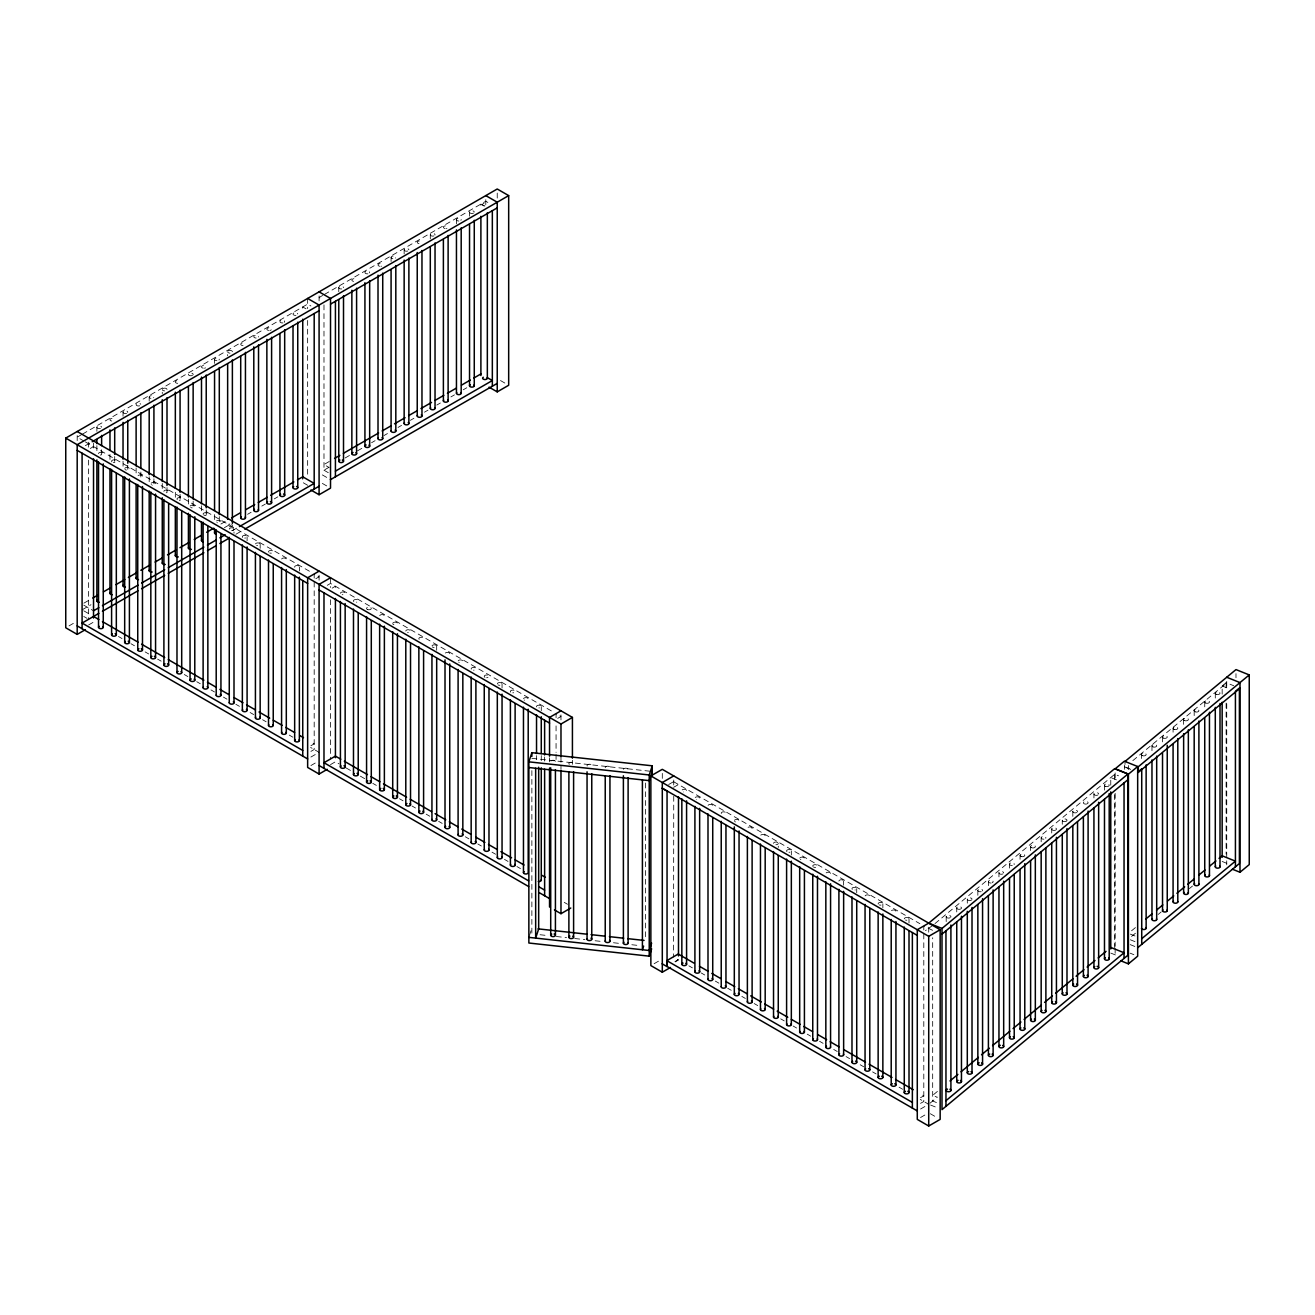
<?xml version="1.0" encoding="UTF-8"?>
<svg xmlns="http://www.w3.org/2000/svg" width="1315" height="1315" viewBox="0 0 1315 1315"><rect width="100%" height="100%" fill="white"/><g stroke="black" fill="none" stroke-linecap="round" stroke-linejoin="round"><path stroke-width="0.75" stroke-dasharray="5 3.75" d="M529.452 935.524L531.868 928.176M933.436 924.856L925.448 930.675M935.014 923.557L1114.709 774.272L1118.506 775.801M937.398 1091.434L932.68 1095.346L936.461 1096.874M930.034 1103.203L937.398 1097.088M1222.161 694.123L1222.161 685.953L1226.122 682.666L1233.717 685.723M1132.84 760.612L1226.731 682.912M1131.574 930.773L1136.259 926.894M1131.574 936.428L1136.259 932.565M1158.137 914.467L1161.26 911.87M1189.368 888.611L1192.491 886.031M82.089 434.328L77.191 437.172L83.733 440.936M82.516 434.098L307.644 304.11L310.915 306M322.635 295.464L319.085 297.502L322.356 299.393M324.411 294.445L485.794 201.261L489.065 203.151M85.36 445.654L93.529 440.936M90.258 448.481L93.529 446.607M83.881 603.158L90.998 599.048M220.887 524.06L226.229 520.97M329.276 461.483L323.983 464.54L328.882 467.367M82.089 609.848L90.998 604.719M224.438 527.66L229.78 524.586M247.582 514.313L251.132 512.258M261.817 506.094L265.367 504.039M274.276 498.895L277.827 496.84M323.983 304.883L323.983 470.195L329.276 467.137M345.138 457.982L350.431 454.924M357.483 450.848L362.776 447.807M371.586 442.711L375.104 440.673M383.931 435.594L387.448 433.555M398.034 427.441L401.552 425.403M410.362 420.323L413.896 418.285M424.482 412.17L428 410.149M436.81 405.053L440.344 403.015M450.913 396.916L454.448 394.878M463.258 389.782L466.792 387.744M232.328 530.668L237.67 527.578M69.021 625.891L73.919 623.063M235.878 534.268L241.22 531.194M88.631 624.954L93.529 622.11M315.814 578.715L319.085 576.825L314.186 573.981L314.186 578.074M327.254 585.307L330.525 583.433L552.103 711.349M332.153 588.15L335.424 586.26L335.424 590.336M310.915 745.736L314.186 743.846L310.619 741.791M310.915 751.391L314.186 749.501L314.186 580.112M310.915 757.046L319.085 752.328L310.619 747.446M310.915 765.544L317.441 761.763M330.525 764.607L335.424 761.763L338.991 763.818M557.708 718.368L560.979 716.478L556.064 713.651L556.064 717.727M668.678 784.513L673.74 781.587M673.576 787.34L678.491 784.513M654.13 963.698L659.045 960.87M674.973 961.577L678.244 959.687M675.22 961.906L678.491 960.032L675.22 958.142M920.549 1097.696L923.804 1095.806L920.27 1093.768M920.549 1103.351L923.804 1101.477L923.804 932.072M920.549 1109.022L928.719 1104.304L920.27 1099.439M920.549 1117.52L925.448 1114.676M531.868 758.328L650.53 771.28M540.021 934.735L548.191 935.623M556.344 936.51L566.551 937.628M574.704 938.516L584.912 939.633M595.103 940.751L603.273 941.639M613.464 942.74L621.633 943.644M631.841 944.745L639.994 945.633M1116.451 779.844L1110.764 777.56L1110.764 785.729M1110.764 953.079L1116.451 955.364M932.516 930.313L923.804 925.957L923.804 930.034M936.461 1102.545L932.68 1101.017L932.68 937.743M930.609 1105.06L936.313 1107.345M1222.161 685.953L1229.739 689.011M1124.489 766.793L1130.177 769.078M1130.703 769.374L1125.015 767.089L1125.015 761.434M1222.161 861.473L1227.848 863.758M1130.358 934.127L1136.045 936.411M1130.358 939.781L1136.045 942.066M1130.177 944.597L1135.864 946.882M1130.078 953.145L1133.875 954.674M484.15 205.978L480.896 204.088L480.896 208.181M500.505 380.545L505.404 383.388M306 308.828L302.746 306.954L302.746 311.03M323.983 470.195L328.882 473.022M322.356 474.912L330.525 479.63M322.356 483.41L327.254 486.238M307.644 485.284L302.746 482.457L302.746 476.803M85.36 441.889L310.225 571.696M673.576 781.685L919.859 923.672M83.733 605.13L93.529 610.785M83.733 610.785L90.258 614.565M83.733 616.456L87.004 618.346M118.449 636.493L121.999 638.548M130.908 643.693L134.459 645.747M145.143 651.911L148.694 653.966M157.586 659.094L161.153 661.149M184.281 674.513L187.848 676.568M196.74 681.696L200.291 683.751M210.975 689.915L214.526 691.969M223.435 697.114L226.985 699.169M235.878 704.298L239.445 706.352M250.113 712.516L253.68 714.571M262.573 719.716L266.14 721.771M289.267 735.118L292.834 737.173M346.108 767.927L351.434 771.017M360.343 776.146L365.669 779.236M372.786 783.346L376.353 785.4M399.481 798.747L403.048 800.802M411.94 805.947L415.507 808.002M426.175 814.166L429.742 816.221M438.635 821.349L442.185 823.404M465.329 836.767L468.88 838.822M477.772 843.951L481.339 846.005M492.007 852.169L495.574 854.224M504.467 859.369L508.034 861.424M516.927 866.552L520.477 868.607M688.846 965.818L692.38 967.856M701.207 972.952L704.741 974.99M715.344 981.105L718.878 983.16M727.705 988.255L731.239 990.294M741.841 996.408L745.375 998.447M754.202 1003.559L757.736 1005.597M780.716 1018.846L784.25 1020.9M793.077 1025.996L796.611 1028.034M807.213 1034.149L810.747 1036.187M819.574 1041.299L823.108 1043.337M833.71 1049.452L837.244 1051.49M846.071 1056.586L849.605 1058.624M860.207 1064.755L863.741 1066.794M872.585 1071.889L876.119 1073.928M899.082 1087.193L902.616 1089.231M564.25 902.369L567.505 904.26M930.346 1113.739L936.888 1117.52M1235.985 673.658L1235.985 677.751M1226.731 681.334L1226.731 689.487M1226.731 703.755L1226.731 858.761M1226.731 860.799L1226.731 864.875M1226.122 682.666L1226.122 690.835M1226.122 703.081L1226.122 854.109M1215.29 693.071L1215.29 699.186M1204.737 701.832L1204.737 707.963M1194.184 710.593L1194.184 716.724M1183.632 719.354L1183.632 725.486M1173.079 728.132L1173.079 732.208M1162.526 736.893L1162.526 743.024M1151.973 745.654L1151.973 751.786M1141.42 754.432L1141.42 758.508M1128.451 765.544L1128.451 769.62M1124.391 765.264L1124.391 769.341M1115.136 772.924L1115.136 781.077M1115.136 793.323L1115.136 946.274M1115.136 948.312L1115.136 956.465M1114.709 774.272L1114.709 780.403M1114.709 794.687L1114.709 947.753M1104.485 785.104L1104.485 791.236M1093.932 793.882L1093.932 797.958M1072.826 811.404L1072.826 817.536M1062.273 820.182L1062.273 824.258M1051.721 828.943L1051.721 833.02M1041.168 837.704L1041.168 841.797M1030.615 846.482L1030.615 850.558M1020.062 855.243L1020.062 859.32M1009.509 864.004L1009.509 868.097M998.956 872.782L998.956 876.858M988.403 881.543L988.403 885.62M977.85 890.304L977.85 896.436M967.298 899.066L967.298 903.158M956.745 907.843L956.745 911.92M946.192 916.604L946.192 922.736M928.719 927.207L928.719 932.877M909.01 918.873L909.01 922.966M882.858 903.783L882.858 907.86M856.723 888.677L856.723 892.77M843.638 881.132L843.638 885.225M791.334 850.936L791.334 855.029M773.532 843.392A2.367 1.364 0 0 1 775.899 842.027A2.367 1.364 0 0 1 778.266 843.392L778.266 847.468M673.74 780.009L673.74 786.123M673.74 796.315L673.576 957.189M662.3 773.401L662.3 779.516M645.418 783L645.418 938.532M572.42 760.251L572.42 764.327M560.979 714.9L560.979 720.554M560.979 757.292L560.979 769.538M556.064 725.896L556.064 752.427M556.064 754.465L556.064 762.618M549.538 757.769L549.538 761.862M544.624 756.98L544.624 761.073M541.27 706.566L541.27 710.659M541.27 755.599L541.27 761.714M536.536 755.599L536.536 759.676M531.868 770.606L531.868 933.847M502.051 683.915L502.051 688.008M497.234 193.075L497.234 199.19M485.794 199.683L485.794 205.798M469.537 212.109L469.537 216.202M456.453 219.654L456.453 223.747M436.679 646.175L436.679 650.268M430.301 234.76L430.301 238.837M404.149 249.85L404.149 253.943M391.081 257.411L391.081 261.488M338.777 287.607L338.777 291.683M330.525 577.762L330.525 587.509M330.525 599.755L330.525 759.281M319.085 295.924L319.085 301.595M319.085 575.23L319.085 580.901M307.644 298.456L307.644 308.647M307.644 320.449L307.644 477.592M299.376 566.913L299.376 570.989M260.156 544.262L260.156 548.355M247.088 536.717L247.088 540.794M229.27 529.172A2.367 1.364 0 0 1 231.637 527.808A2.367 1.364 0 0 1 234.004 529.172L234.004 533.249M232.377 351.762A2.367 1.364 0 0 0 230.01 350.398A2.367 1.364 0 0 0 227.643 351.762L227.643 355.855M219.293 516.598L219.293 524.767M214.559 359.324L214.559 363.4M214.559 514.56L214.559 520.691M206.225 509.858L206.225 515.973M201.491 505.765L201.491 511.897M193.141 501.064L193.141 507.196M188.423 499.01L188.423 505.141M180.073 494.309L180.073 500.44M175.339 492.27L175.339 498.401M167.005 487.553L167.005 493.684M167.005 389.519A2.367 1.364 0 0 0 164.638 388.139A2.367 1.364 0 0 0 162.271 389.519L162.271 393.596M162.271 483.476L162.271 489.607M153.921 478.775L153.921 486.945M149.187 397.064L149.187 401.141M149.187 476.72L149.187 482.852M140.853 472.019L140.853 478.15M136.119 467.926L136.119 474.057M127.769 465.263L127.769 469.356M123.035 412.154L123.035 416.247M123.035 461.187L123.035 467.318M114.701 456.469L114.701 462.601M109.967 454.431L109.967 460.562M101.617 449.73L101.617 455.861M96.883 427.26L96.883 431.336M96.883 445.637L96.883 451.768M93.529 442.974L93.529 451.144M88.631 442.185L88.631 447.856M88.631 460.102L88.631 619.283M77.191 435.577L77.191 441.248M623.425 769.291A2.367 1.364 0 0 1 626.482 768.256A2.367 1.364 0 0 1 627.88 770.146M605.229 767.664A2.367 1.364 0 0 1 607.399 766.201A2.367 1.364 0 0 1 609.946 767.467M587.18 766.037A2.367 1.364 0 0 1 589.235 764.229A2.367 1.364 0 0 1 591.734 765.84M569.28 764.377A2.367 1.364 0 0 1 571.072 762.24A2.367 1.364 0 0 1 573.373 764.196M550.936 761.023A2.367 1.364 0 0 1 554.618 760.58A2.367 1.364 0 0 1 554.404 762.749M682.156 789.953A2.367 1.364 0 0 1 685.214 789.411A2.367 1.364 0 0 1 686.43 791.104A2.367 1.364 0 0 1 683.586 791.959M734.395 820.396A2.367 1.364 0 0 1 738.11 819.656A2.367 1.364 0 0 1 737.863 821.924M735.496 821.924A2.367 1.364 0 0 1 734.625 821.431M721.31 813.541A2.367 1.364 0 0 1 722.79 811.914A2.367 1.364 0 0 1 725.749 812.621A2.367 1.364 0 0 1 724.779 814.38M708.078 805.388A2.367 1.364 0 0 1 712.023 804.78A2.367 1.364 0 0 1 710.971 807.065M695.224 797.515A2.367 1.364 0 0 1 698.281 796.956A2.367 1.364 0 0 1 699.498 798.665A2.367 1.364 0 0 1 696.671 799.52M778.266 843.392A2.367 1.364 0 0 1 775.899 844.756M760.777 835.157A2.367 1.364 0 0 1 764.87 835.157A2.367 1.364 0 0 1 762.815 837.211M748.071 827.332A2.367 1.364 0 0 1 751.933 827.776A2.367 1.364 0 0 1 749.747 829.666M799.767 858.136A2.367 1.364 0 0 1 803.481 857.413A2.367 1.364 0 0 1 803.235 859.665M800.868 859.665A2.367 1.364 0 0 1 800.375 859.451M786.929 851.627A2.367 1.364 0 0 1 788.162 849.654A2.367 1.364 0 0 1 791.301 850.706A2.367 1.364 0 0 1 788.967 852.301M826.149 872.897A2.367 1.364 0 0 1 830.242 872.897A2.367 1.364 0 0 1 828.203 874.952M865.139 895.877A2.367 1.364 0 0 1 868.87 895.153A2.367 1.364 0 0 1 868.607 897.422M812.834 866.388A2.367 1.364 0 0 1 815.333 864.678A2.367 1.364 0 0 1 817.273 866.618A2.367 1.364 0 0 1 813.443 866.996M852.301 889.367A2.367 1.364 0 0 1 853.353 887.444A2.367 1.364 0 0 1 856.575 888.217A2.367 1.364 0 0 1 854.964 890.008M891.521 910.654A2.367 1.364 0 0 1 895.449 910.506A2.367 1.364 0 0 1 894.184 912.643M904.276 918.873A2.367 1.364 0 0 1 907.054 917.541A2.367 1.364 0 0 1 908.879 919.349A2.367 1.364 0 0 1 905.46 920.056M878.206 904.128A2.367 1.364 0 0 1 880.508 902.419A2.367 1.364 0 0 1 882.792 904.128A2.367 1.364 0 0 1 879.324 904.967M838.904 881.132A2.367 1.364 0 0 1 841.074 879.768A2.367 1.364 0 0 1 843.605 880.902A2.367 1.364 0 0 1 841.879 882.447M1066.86 820.757A2.367 1.364 0 0 1 1062.964 821.267A2.367 1.364 0 0 1 1063.819 819.015A2.367 1.364 0 0 1 1066.991 820.412M1076.722 812.571A2.367 1.364 0 0 1 1072.974 811.996A2.367 1.364 0 0 1 1075.177 810.155A2.367 1.364 0 0 1 1077.412 811.98M1012.287 865.467A2.367 1.364 0 0 1 1009.509 864.119A2.367 1.364 0 0 1 1012.271 862.772A2.367 1.364 0 0 1 1014.095 864.58M1086.749 803.991A2.367 1.364 0 0 1 1083.379 802.758A2.367 1.364 0 0 1 1086.732 801.525A2.367 1.364 0 0 1 1087.275 803.794M1043.946 839.167A2.367 1.364 0 0 1 1041.168 837.836A2.367 1.364 0 0 1 1043.929 836.471A2.367 1.364 0 0 1 1045.754 838.28M1097.828 795.033A2.367 1.364 0 0 1 1094.146 794.572A2.367 1.364 0 0 1 1095.872 792.649A2.367 1.364 0 0 1 1098.65 794.112M971.604 899.97A2.367 1.364 0 0 1 967.725 899.97A2.367 1.364 0 0 1 969.04 897.866A2.367 1.364 0 0 1 972.015 899.296M981.22 891.652A2.367 1.364 0 0 1 977.883 890.666A2.367 1.364 0 0 1 980.415 889.055A2.367 1.364 0 0 1 982.436 890.88M960.114 909.191A2.367 1.364 0 0 1 956.728 907.958A2.367 1.364 0 0 1 960.098 906.709A2.367 1.364 0 0 1 960.624 908.994M1055.09 830.291A2.367 1.364 0 0 1 1051.721 829.058A2.367 1.364 0 0 1 1055.074 827.809A2.367 1.364 0 0 1 1055.6 830.094M1002.835 873.933A2.367 1.364 0 0 1 999.17 873.472A2.367 1.364 0 0 1 1000.896 871.549A2.367 1.364 0 0 1 1003.674 872.996M991.181 883.006A2.367 1.364 0 0 1 988.436 881.428A2.367 1.364 0 0 1 991.937 880.475A2.367 1.364 0 0 1 992.283 882.694M950.071 917.771A2.367 1.364 0 0 1 946.323 917.196A2.367 1.364 0 0 1 948.542 915.355A2.367 1.364 0 0 1 950.778 917.18M473.564 213.079A2.367 1.364 0 0 1 469.849 212.8A2.367 1.364 0 0 1 471.28 210.795A2.367 1.364 0 0 1 474.271 212.109M407.699 251.034A2.367 1.364 0 0 1 404.297 250.327A2.367 1.364 0 0 1 406.105 248.519A2.367 1.364 0 0 1 408.883 249.85M433.851 235.944A2.367 1.364 0 0 1 430.383 235.106A2.367 1.364 0 0 1 432.668 233.396A2.367 1.364 0 0 1 434.953 235.106M392.84 258.726A2.367 1.364 0 0 1 391.229 256.935A2.367 1.364 0 0 1 394.451 256.162A2.367 1.364 0 0 1 395.503 258.085M418.992 243.62A2.367 1.364 0 0 1 417.726 241.483A2.367 1.364 0 0 1 421.655 241.631M381.564 266.14A2.367 1.364 0 0 1 380.988 266.271M379.756 266.271A2.367 1.364 0 0 1 378.704 263.986A2.367 1.364 0 0 1 382.665 264.594M341.752 288.922A2.367 1.364 0 0 1 338.81 287.837A2.367 1.364 0 0 1 340.947 286.243A2.367 1.364 0 0 1 343.511 287.607M367.904 273.816A2.367 1.364 0 0 1 364.945 272.616A2.367 1.364 0 0 1 367.51 271.137A2.367 1.364 0 0 1 369.581 272.863M353.603 281.377A2.367 1.364 0 0 1 352.338 279.224A2.367 1.364 0 0 1 356.266 279.372M458.82 221.035A2.367 1.364 0 0 1 456.486 219.424A2.367 1.364 0 0 1 459.625 218.372A2.367 1.364 0 0 1 460.875 220.345M484.972 205.929A2.367 1.364 0 0 1 482.917 203.874A2.367 1.364 0 0 1 487.027 203.874M446.936 228.399A2.367 1.364 0 0 1 446.36 228.531M445.144 228.531A2.367 1.364 0 0 1 444.076 226.246A2.367 1.364 0 0 1 448.037 226.854M295.99 315.337A2.367 1.364 0 0 1 293.048 314.269A2.367 1.364 0 0 1 295.185 312.658A2.367 1.364 0 0 1 297.749 314.022M282.922 322.898A2.367 1.364 0 0 1 279.947 321.567A2.367 1.364 0 0 1 282.922 320.252A2.367 1.364 0 0 1 284.352 322.257M271.284 329.802A2.367 1.364 0 0 1 269.838 330.443M268.622 330.443A2.367 1.364 0 0 1 267.553 328.158A2.367 1.364 0 0 1 271.515 328.766M256.162 338.037A2.367 1.364 0 0 1 253.795 336.558A2.367 1.364 0 0 1 256.573 335.325A2.367 1.364 0 0 1 258.447 337.018M243.078 345.582A2.367 1.364 0 0 1 241.039 343.544A2.367 1.364 0 0 1 245.132 343.544M205.535 367.838A2.367 1.364 0 0 1 204.466 368.184M203.25 368.184A2.367 1.364 0 0 1 202.181 365.899A2.367 1.364 0 0 1 206.143 366.507M216.926 360.688A2.367 1.364 0 0 1 214.608 359.077A2.367 1.364 0 0 1 217.748 358.025A2.367 1.364 0 0 1 218.98 359.998M177.706 383.322A2.367 1.364 0 0 1 175.651 381.284A2.367 1.364 0 0 1 179.761 381.284M139.669 405.793A2.367 1.364 0 0 1 136.333 405.184A2.367 1.364 0 0 1 137.664 403.327A2.367 1.364 0 0 1 140.771 404.264M231.687 524.422A2.367 1.364 0 0 1 231.193 526.575A2.367 1.364 0 0 1 227.725 525.753A2.367 1.364 0 0 1 230.01 524.028M230.01 353.127A2.367 1.364 0 0 1 227.643 351.762M192.45 375.383A2.367 1.364 0 0 1 188.637 374.989A2.367 1.364 0 0 1 190.576 373.049A2.367 1.364 0 0 1 193.075 374.775M150.946 398.379A2.367 1.364 0 0 1 149.335 396.588A2.367 1.364 0 0 1 152.556 395.831A2.367 1.364 0 0 1 153.608 397.738M111.726 421.03A2.367 1.364 0 0 1 110.46 418.877A2.367 1.364 0 0 1 114.372 419.025M100.433 428.443A2.367 1.364 0 0 1 97.031 427.72A2.367 1.364 0 0 1 98.839 425.912A2.367 1.364 0 0 1 101.617 427.26M126.585 413.337A2.367 1.364 0 0 1 123.117 412.516A2.367 1.364 0 0 1 125.402 410.79A2.367 1.364 0 0 1 127.687 412.516M164.638 390.884A2.367 1.364 0 0 1 162.271 389.519M340.421 593.328A2.367 1.364 0 0 1 342.985 591.98A2.367 1.364 0 0 1 345.105 593.575A2.367 1.364 0 0 1 342.163 594.659M353.801 601.563A2.367 1.364 0 0 1 354.853 599.64A2.367 1.364 0 0 1 358.075 600.413A2.367 1.364 0 0 1 356.464 602.204M379.723 615.634A2.367 1.364 0 0 1 383.454 614.894A2.367 1.364 0 0 1 383.191 617.162M392.791 623.178A2.367 1.364 0 0 1 396.522 622.439A2.367 1.364 0 0 1 396.259 624.707M393.892 624.707A2.367 1.364 0 0 1 392.791 623.885M432.027 645.829A2.367 1.364 0 0 1 435.495 644.991A2.367 1.364 0 0 1 435.988 647.144A2.367 1.364 0 0 1 432.257 646.865M419.189 639.304A2.367 1.364 0 0 1 420.044 637.446A2.367 1.364 0 0 1 423.282 637.939A2.367 1.364 0 0 1 422.411 639.813M458.179 660.919A2.367 1.364 0 0 1 460.875 659.933A2.367 1.364 0 0 1 462.814 661.396A2.367 1.364 0 0 1 460.464 662.645M459.28 662.464A2.367 1.364 0 0 1 458.787 662.234M497.317 683.915A2.367 1.364 0 0 1 500.292 682.6A2.367 1.364 0 0 1 501.738 684.605A2.367 1.364 0 0 1 498.007 684.885M405.793 631.085A2.367 1.364 0 0 1 408.357 629.721A2.367 1.364 0 0 1 410.494 631.315A2.367 1.364 0 0 1 407.551 632.4M445.341 653.045A2.367 1.364 0 0 1 449.434 653.045A2.367 1.364 0 0 1 447.379 655.084M484.939 677.34A2.367 1.364 0 0 1 485.432 675.187A2.367 1.364 0 0 1 488.901 676.025A2.367 1.364 0 0 1 486.616 677.735M523.551 698.66A2.367 1.364 0 0 1 526.247 697.673A2.367 1.364 0 0 1 528.186 699.136A2.367 1.364 0 0 1 525.836 700.385M524.652 700.205A2.367 1.364 0 0 1 524.159 699.991M536.619 706.928A2.367 1.364 0 0 1 538.493 705.218A2.367 1.364 0 0 1 541.27 706.451A2.367 1.364 0 0 1 538.903 707.93M510.713 692.15A2.367 1.364 0 0 1 511.946 690.178A2.367 1.364 0 0 1 515.086 691.23A2.367 1.364 0 0 1 512.751 692.841M471.247 669.171A2.367 1.364 0 0 1 473.121 667.478A2.367 1.364 0 0 1 475.898 668.71A2.367 1.364 0 0 1 473.531 670.19M98.526 453.675A2.367 1.364 0 0 1 101.091 452.311A2.367 1.364 0 0 1 103.227 453.922A2.367 1.364 0 0 1 100.285 454.99M111.923 461.91A2.367 1.364 0 0 1 113.353 459.905A2.367 1.364 0 0 1 116.328 461.22A2.367 1.364 0 0 1 113.353 462.551M124.761 468.419A2.367 1.364 0 0 1 128.706 467.811A2.367 1.364 0 0 1 127.654 470.096M126.421 470.096A2.367 1.364 0 0 1 124.991 469.455M138.059 475.636A2.367 1.364 0 0 1 141.116 475.093A2.367 1.364 0 0 1 142.332 476.786A2.367 1.364 0 0 1 139.505 477.641M151.143 483.197A2.367 1.364 0 0 1 154.184 482.638A2.367 1.364 0 0 1 155.417 484.347A2.367 1.364 0 0 1 152.573 485.186M151.521 484.84A2.367 1.364 0 0 1 151.143 484.561M190.133 506.16A2.367 1.364 0 0 1 193.42 505.289A2.367 1.364 0 0 1 194.357 507.311A2.367 1.364 0 0 1 190.741 507.491M177.295 499.651A2.367 1.364 0 0 1 178.528 497.695A2.367 1.364 0 0 1 181.667 498.73A2.367 1.364 0 0 1 179.333 500.341M216.515 520.937A2.367 1.364 0 0 1 220.608 520.937A2.367 1.364 0 0 1 218.569 522.992M217.386 522.795A2.367 1.364 0 0 1 216.893 522.581M255.505 543.917A2.367 1.364 0 0 1 258.595 542.98A2.367 1.364 0 0 1 259.943 544.837A2.367 1.364 0 0 1 256.606 545.446M163.898 491.415A2.367 1.364 0 0 1 166.265 490.051A2.367 1.364 0 0 1 168.632 491.415A2.367 1.364 0 0 1 166.265 492.796M203.2 514.428A2.367 1.364 0 0 1 205.699 512.702A2.367 1.364 0 0 1 207.638 514.642A2.367 1.364 0 0 1 203.825 515.036M242.667 537.391A2.367 1.364 0 0 1 243.916 535.435A2.367 1.364 0 0 1 247.039 536.471A2.367 1.364 0 0 1 244.721 538.082M281.657 559.006A2.367 1.364 0 0 1 285.618 558.398A2.367 1.364 0 0 1 284.55 560.683M294.741 567.258A2.367 1.364 0 0 1 296.401 565.598A2.367 1.364 0 0 1 299.31 566.551A2.367 1.364 0 0 1 297.634 568.228M268.589 552.168A2.367 1.364 0 0 1 270.874 550.443A2.367 1.364 0 0 1 273.158 552.168A2.367 1.364 0 0 1 269.69 552.99M234.004 529.172A2.367 1.364 0 0 1 231.637 530.537M1195.204 711.826A2.367 1.364 0 0 0 1198.902 710.823A2.367 1.364 0 0 0 1195.549 709.475A2.367 1.364 0 0 0 1195.204 711.826M1216.309 694.304A2.367 1.364 0 0 0 1220.008 693.284A2.367 1.364 0 0 0 1216.654 691.937A2.367 1.364 0 0 0 1216.309 694.304M1184.651 720.604A2.367 1.364 0 0 0 1188.349 719.584A2.367 1.364 0 0 0 1184.996 718.237A2.367 1.364 0 0 0 1184.651 720.604M1205.756 703.065A2.367 1.364 0 0 0 1209.455 702.062A2.367 1.364 0 0 0 1206.102 700.714A2.367 1.364 0 0 0 1205.756 703.065M1174.098 729.365A2.367 1.364 0 0 0 1177.796 728.362A2.367 1.364 0 0 0 1174.427 727.014A2.367 1.364 0 0 0 1174.098 729.365M1142.439 755.665A2.367 1.364 0 0 0 1146.138 754.662A2.367 1.364 0 0 0 1142.768 753.314A2.367 1.364 0 0 0 1142.439 755.665M1163.545 738.126A2.367 1.364 0 0 0 1167.243 737.123A2.367 1.364 0 0 0 1163.874 735.775A2.367 1.364 0 0 0 1163.545 738.126M1152.992 746.904A2.367 1.364 0 0 0 1156.69 745.884A2.367 1.364 0 0 0 1153.321 744.537A2.367 1.364 0 0 0 1152.992 746.904M1031.618 847.715A2.367 1.364 0 0 0 1035.332 846.712A2.367 1.364 0 0 0 1031.963 845.348A2.367 1.364 0 0 0 1031.618 847.715M1021.065 856.476A2.367 1.364 0 0 0 1024.78 855.473A2.367 1.364 0 0 0 1021.41 854.125A2.367 1.364 0 0 0 1021.065 856.476M1105.504 786.354A2.367 1.364 0 0 0 1109.202 785.334A2.367 1.364 0 0 0 1105.833 783.987A2.367 1.364 0 0 0 1105.504 786.354M367.756 609.618A2.367 1.364 0 0 0 371.29 608.434A2.367 1.364 0 0 0 367.756 607.251A2.367 1.364 0 0 0 367.756 609.618"/><path stroke-width="1.5" d="M651.632 948.805L649.232 956.153L528.86 943.019L528.86 761.845L531.868 752.673L652.24 765.807L652.24 775.554M649.232 956.153L649.232 774.979L652.24 765.807M652.24 771.461L649.232 780.633L528.86 767.516M643.627 946.077L642.41 949.742L642.41 779.894M651.632 943.151L649.232 950.498L528.86 937.365M670.486 967.478L662.3 972.196L650.859 965.588L650.859 775.916L662.3 769.324L940.159 929.738L940.159 1119.394L928.719 1126.002L917.278 1119.394L917.278 929.738L928.719 923.13L1114.709 768.618L1128.007 773.943L1128.007 955.134L942 1109.63L942 928.456L1128.007 773.943M942 934.127L1128.007 779.614M950.005 1080.946L957.895 1074.404M961.035 1071.791L978.376 1057.391M981.532 1054.778L989.406 1048.219M992.562 1045.606L1009.887 1031.207M1013.043 1028.593L1020.933 1022.034M1024.073 1019.421L1041.414 1005.022M1044.57 1002.408L1052.444 995.866M1055.6 993.236L1072.941 978.837M1076.081 976.223L1083.971 969.681M1087.111 967.051L1095 960.509M1098.157 957.895L1106.03 951.353M945.962 1100.688L1124.046 952.75L1110.764 947.425M1125.015 761.434L1235.985 669.582L1249.25 674.924L1249.25 864.596L1239.996 872.256L1232.418 869.215M1128.418 963.862L1128.418 774.19L1137.672 766.53L1137.672 956.186L1128.418 963.862L1120.824 960.805M1239.996 688.255L1138.28 772.431L1138.28 766.777L1249.25 674.924M1137.754 772.135L1141.732 768.848L1141.732 944.367M1145.644 919.136L1151.891 913.974M1156.575 910.095L1162.822 904.917M1167.506 901.038L1173.753 895.877M1176.876 893.296L1184.684 886.82M1187.807 884.239L1194.053 879.077M1198.738 875.198L1204.984 870.02M1209.668 866.141L1215.915 860.98M1219.038 858.399L1222.161 855.802L1235.426 861.144L1141.732 938.696M1137.754 947.655L1239.404 863.528L1239.404 688.008L1235.426 691.296L1235.426 866.815M85.36 629.671L77.191 634.389L65.75 627.781L65.75 438.109L497.234 188.998L508.675 195.606L508.675 385.262L497.234 391.87L489.065 387.152M508.675 195.606L77.191 444.717L77.191 634.389M92.181 441.725L319.085 310.718M330.525 304.11L497.234 207.869M92.773 598.029L98.115 594.939M103.441 591.865L110.559 587.756M115.901 584.665L124.794 579.537M128.36 577.482L137.253 572.337M140.82 570.283L149.713 565.154M155.055 562.064L162.172 557.955M167.498 554.881L176.407 549.736M179.958 547.681L188.85 542.553M194.193 539.462L201.31 535.353M206.652 532.279L213.77 528.17M231.555 517.896L240.464 512.751M245.79 509.678L254.699 504.533M258.25 502.478L267.159 497.349M270.709 495.295L293.837 481.931M297.404 479.876L302.746 476.803L314.186 483.41L239.445 526.559M334.569 458.425L339.845 455.368M343.379 453.33L378.638 432.98M382.155 430.942L390.982 425.863M394.5 423.824L405.086 417.71M408.603 415.671L417.414 410.592M420.948 408.554L431.534 402.439M435.051 400.401L443.862 395.322M447.396 393.284L456.206 388.188M461.499 385.147L470.31 380.051M473.844 378.013L480.896 373.953M93.529 610.785L98.872 607.711M102.439 605.656L138.026 585.109M141.576 583.055L164.704 569.707M168.271 567.653L203.858 547.106M207.408 545.051L216.317 539.906M219.868 537.851L225.21 534.778M335.424 471.132L492.336 380.545L487.421 377.717M98.872 613.365L82.089 623.063L302.746 750.454M102.439 611.311L138.026 590.764M141.576 588.709L164.704 575.362M168.271 573.307L203.858 552.76M207.408 550.706L216.317 545.577M219.868 543.522L228.761 538.377M244.787 529.14L319.085 486.238M330.525 479.63L497.234 383.388M310.915 490.002L319.085 494.736L330.525 488.128L330.525 298.456L319.085 291.848M319.085 571.154L307.644 577.762L307.644 767.434L319.085 774.042L327.254 769.324M330.525 577.762L319.085 584.37L319.085 774.042M560.979 710.807L549.538 717.415L549.538 756.174M65.75 438.109L560.979 724.023L572.42 717.415L572.42 758.213M673.74 775.916L662.3 782.524L662.3 972.196M554.437 909.914L560.979 913.695L570.776 908.024M917.278 1110.912L666.804 966.295L666.804 960.64L678.244 954.033L694.139 963.205M650.859 775.916L928.719 936.329L940.159 929.738M528.86 761.845L649.232 774.979M537.983 928.85L586.95 934.192M591.027 934.636L605.311 936.198M609.387 936.642L623.672 938.203M627.748 938.647L644.071 940.422M928.719 923.13L942 928.456M1226.731 677.241L1239.996 682.6L1239.996 872.256M1138.28 766.777L1124.391 761.188L1115.136 768.848L1128.418 774.19M485.794 195.606L497.234 202.198L497.234 391.87M307.644 298.456L319.085 305.064L319.085 494.736M77.191 431.501L572.42 717.415M77.191 450.371L307.644 583.433M319.085 590.024L549.538 723.086M662.3 788.195L917.278 935.392M662.135 788.277L667.05 791.12L667.05 966.624L662.135 963.796M93.529 616.456L98.872 619.529M102.439 621.584L138.026 642.131M141.576 644.186L164.704 657.549M168.271 659.604L203.858 680.151M207.408 682.206L216.317 687.334M219.868 689.389L228.761 694.534M234.103 697.607L242.996 702.752M246.562 704.807L255.455 709.936M259.022 711.99L269.69 718.154M273.257 720.209L282.15 725.354M285.717 727.409L294.609 732.537M299.952 735.627L303.502 737.682M340.766 759.199L335.424 756.109L323.983 762.716L528.614 880.853M344.316 761.254L367.46 774.601M371.011 776.655L379.904 781.784M383.47 783.839L406.598 797.202M410.165 799.257L431.517 811.585M435.068 813.64L445.752 819.804M449.303 821.859L458.212 826.987M461.762 829.042L470.655 834.187M475.997 837.261L484.89 842.405M488.457 844.46L497.349 849.589M500.916 851.643L511.584 857.807M515.151 859.862L524.044 865.007M541.829 875.28L545.396 877.335M699.448 966.278L708.275 971.374M711.81 973.412L720.636 978.508M725.946 981.565L734.773 986.677M738.307 988.716L747.15 993.811M750.684 995.85L761.27 1001.964M764.804 1004.019L773.647 1009.115M777.181 1011.153L787.784 1017.268M791.318 1019.306L800.145 1024.418M803.679 1026.456L812.506 1031.552M817.815 1034.609L826.642 1039.705M830.176 1041.743L839.003 1046.855M844.312 1049.912L865.517 1062.158M869.051 1064.197L892.014 1077.445M895.548 1079.484L913.218 1089.691M539.298 887.017L544.624 890.107M666.804 960.64L912.363 1102.414M77.191 625.891L307.644 758.936M319.085 765.544L528.614 886.524M539.298 892.688L549.538 898.589M1222.161 702.276L1222.161 857.38M1220.008 703.509L1220.008 866.914M1215.29 707.355L1215.29 866.684M1209.455 712.27L1209.455 875.691M1204.737 718.171L1204.737 875.461M1198.902 721.031L1198.902 884.453M1194.184 726.932L1194.184 884.222M1188.349 729.809L1188.349 893.214M1183.632 733.655L1183.632 892.984M1177.796 738.57L1177.796 901.991M1173.079 744.471L1173.079 901.761M1167.243 745.293L1167.243 910.753M1162.526 753.232L1162.526 910.522M1156.69 756.109L1156.69 919.514M1151.973 759.955L1151.973 919.284M1146.138 764.87L1146.138 928.291M1124.046 782.902L1124.046 958.421M1110.764 791.86L1110.764 949.003M1109.202 793.504L1109.202 958.964M1104.485 799.405L1104.485 958.734M1098.65 802.282L1098.65 967.725M1093.932 808.183L1093.932 967.511M1088.097 811.043L1088.097 976.503M1083.379 816.944L1083.379 976.272M1077.544 821.859L1077.544 985.264M1072.826 825.705L1072.826 985.034M1066.991 828.582L1066.991 994.025M1062.273 834.483L1062.273 993.811M1056.438 837.343L1056.438 1002.803M1051.721 843.244L1051.721 1002.572M1045.885 848.159L1045.885 1011.564M1041.168 852.005L1041.168 1011.334M1035.332 854.882L1035.332 1020.325M1030.615 860.766L1030.615 1020.095M1024.78 863.643L1024.78 1029.103M1020.062 869.544L1020.062 1028.872M1014.227 874.442L1014.227 1037.864M1009.509 878.305L1009.509 1037.634M1003.674 881.182L1003.674 1046.625M998.956 887.066L998.956 1046.395M993.121 889.943L993.121 1055.403M988.403 895.844L988.403 1055.172M982.568 898.704L982.568 1064.164M977.85 904.605L977.85 1063.934M972.015 907.465L972.015 1072.925M967.298 911.328L967.298 1072.695M961.462 916.243L961.462 1081.703M956.745 922.144L956.745 1081.472M950.909 925.004L950.909 1090.464M945.962 930.839L945.962 1106.342M928.719 936.329L928.719 1126.002M912.363 932.565L912.363 1108.085M909.01 931.135L909.01 1092.502M904.276 927.059L904.276 1092.502M895.942 921.552L895.942 1084.957M891.208 919.497L891.208 1084.957M882.858 913.991L882.858 1077.412M878.141 911.952L878.141 1077.412M869.79 908.484L869.79 1069.868M865.056 904.408L865.056 1069.868M856.723 900.939L856.723 1062.306M851.989 896.863L851.989 1062.306M843.638 891.356L843.638 1054.761M838.904 889.302L838.904 1054.761M830.57 883.795L830.57 1047.217M825.836 881.757L825.836 1047.217M817.486 876.25L817.486 1039.672M812.752 874.212L812.752 1039.672M804.418 870.744L804.418 1032.111M799.684 866.667L799.684 1032.111M791.334 861.161L791.334 1024.566M786.6 859.106L786.6 1024.566M778.266 855.654L778.266 1017.021M773.532 851.561L773.532 1017.021M765.182 848.093L765.182 1009.476M760.465 844.016L760.465 1009.476M752.114 840.548L752.114 1001.915M747.38 836.471L747.38 1001.915M739.046 830.965L739.046 994.37M734.312 826.872L734.312 994.37M725.962 825.458L725.962 986.825M721.228 821.365L721.228 986.825M712.73 817.996L712.73 979.363M707.996 813.919L707.996 979.363M699.646 808.413L699.646 971.818M694.912 806.358L694.912 971.818M686.578 800.851L686.578 964.273M681.844 798.813L681.844 964.273M678.491 796.759L678.491 955.939M628.11 777.625L628.11 943.069M623.392 775.784L623.392 943.282M609.946 775.636L609.946 941.096M605.229 775.85L605.229 941.293M591.766 773.647L591.766 939.107M587.049 771.823L587.049 939.321M573.603 771.675L573.603 937.135M568.885 771.872L568.885 937.332M560.979 724.023L560.979 756.651M560.979 770.935L560.979 913.695M555.423 769.686L555.423 935.146M550.706 767.845L550.706 935.359M549.538 767.976L549.538 907.087M544.624 720.242L544.624 754.942M544.624 769.226L544.624 895.762M541.27 716.774L541.27 753.544M541.27 767.845L541.27 880.195M538.673 767.253L538.673 928.932L535.665 938.105L535.665 768.256M536.536 714.735L536.536 753.544M531.868 752.673L531.868 756.437M528.203 709.229L528.203 872.65A2.367 1.364 0 0 1 524.932 873.9A2.367 1.364 0 0 1 524.159 871.681M523.469 707.191L523.469 872.65M515.118 703.722L515.118 865.089M510.401 699.646L510.401 865.089M502.051 694.139L502.051 857.544M497.317 692.085L497.317 857.544M492.336 210.696L492.336 386.216M488.983 688.633L488.983 850M487.339 212.734L487.339 378.194M484.249 684.54L484.249 850M480.896 216.334L480.896 375.531M475.898 681.071L475.898 842.455M474.271 220.279L474.271 385.739M471.164 676.995L471.164 842.455M469.537 224.372L469.537 385.739M462.831 673.527L462.831 834.894M461.187 227.84L461.187 393.284M458.097 669.45L458.097 834.894M456.453 229.878L456.453 393.284M449.746 663.944L449.746 827.349M448.119 235.385L448.119 400.845M445.012 659.851L445.012 827.349M443.385 239.462L443.385 400.845M436.679 658.437L436.679 819.804M435.035 242.93L435.035 408.39M431.945 654.344L431.945 819.804M430.301 247.023L430.301 408.39M423.594 650.876L423.594 812.259M421.967 250.475L421.967 415.935M418.86 646.799L418.86 812.259M417.233 252.529L417.233 415.935M410.527 643.331L410.527 804.698M408.883 258.036L408.883 423.479M405.793 639.254L405.793 804.698M404.149 260.074L404.149 423.479M397.442 633.748L397.442 797.153M395.815 265.581L395.815 431.041M392.708 631.693L392.708 797.153M391.081 269.657L391.081 431.041M384.375 626.187L384.375 789.608M382.731 273.125L382.731 438.585M379.641 624.148L379.641 789.608M378.013 275.164L378.013 438.585M371.29 620.68L371.29 782.063M369.663 280.67L369.663 446.13M366.573 616.604L366.573 782.063M364.929 282.725L364.929 446.13M358.222 613.135L358.222 774.502M356.595 288.232L356.595 453.675M353.488 609.059L353.488 774.502M351.861 290.27L351.861 453.675M345.155 603.552L345.155 766.957M343.511 295.776L343.511 461.236M340.421 601.497L340.421 766.957M338.777 299.853L338.777 461.236M335.424 301.283L335.424 476.803M335.424 598.506L335.424 757.687M323.983 592.868L323.983 768.371M314.186 313.545L314.186 489.065M302.746 319.183L302.746 478.381M302.746 580.589L302.746 756.109M299.376 577.121L299.376 740.542M297.749 322.191L297.749 487.651M294.659 575.082L294.659 740.542M293.015 326.284L293.015 487.651M286.308 569.576L286.308 732.997M284.681 329.736L284.681 495.196M281.574 567.538L281.574 732.997M279.947 333.829L279.947 495.196M273.241 564.069L273.241 725.436M271.597 337.298L271.597 502.741M268.507 559.993L268.507 725.436M266.863 339.336L266.863 502.741M260.156 556.524L260.156 717.891M258.529 344.842L258.529 510.302M255.422 552.432L255.422 717.891M253.795 346.881L253.795 510.302M247.088 546.925L247.088 710.347M245.445 352.387L245.445 517.847M242.355 544.887L242.355 710.347M240.711 356.48L240.711 517.847M234.004 541.418L234.004 702.802M232.377 359.932L232.377 523.354M229.27 537.342L229.27 702.802M227.643 364.025L227.643 519.261M220.936 533.874L220.936 695.24M219.293 367.493L219.293 514.56M216.202 529.797L216.202 695.24M214.559 371.57L214.559 510.467M214.559 528.86L214.559 532.937M207.852 526.329L207.852 687.696M206.225 375.038L206.225 507.804M203.118 522.236L203.118 687.696M201.491 377.076L201.491 503.727M201.491 522.104L201.491 540.498M194.784 516.729L194.784 680.151M193.141 382.583L193.141 499.01M190.05 514.691L190.05 680.151M188.423 386.676L188.423 496.971M188.423 513.31L188.423 548.043M181.7 511.223L181.7 672.606M180.073 390.128L180.073 492.27M176.983 507.146L176.983 672.606M175.339 392.182L175.339 488.177M175.339 506.571L175.339 555.587M168.632 503.678L168.632 665.045M167.005 397.689L167.005 485.514M163.898 499.601L163.898 665.045M162.271 399.727L162.271 481.438M162.271 497.777L162.271 563.132M155.565 494.095L155.565 657.5M153.921 405.234L153.921 476.72M150.831 492.04L150.831 657.5M149.187 409.31L149.187 474.682M149.187 491.021L149.187 570.694M142.48 486.534L142.48 649.955M140.853 412.779L140.853 467.926M137.746 484.495L137.746 649.955M136.119 416.871L136.119 465.888M136.119 484.282L136.119 578.238M129.412 478.989L129.412 642.41M127.769 420.323L127.769 463.225M124.678 476.951L124.678 642.41M123.035 422.378L123.035 459.149M123.035 477.526L123.035 585.783M116.328 473.482L116.328 634.849M114.701 427.885L114.701 454.431M111.594 469.406L111.594 634.849M109.967 429.923L109.967 450.355M109.967 468.732L109.967 593.328M103.26 463.899L103.26 627.304M101.617 435.429L101.617 445.637M98.526 461.844L98.526 627.304M96.883 439.506L96.883 443.599M96.883 459.938L96.883 600.889M93.529 458.853L93.529 618.034M82.089 453.198L82.089 628.718M627.978 942.723A2.367 1.364 0 0 1 625.315 944.515A2.367 1.364 0 0 1 623.951 942.28M609.535 940.422A2.367 1.364 0 0 1 607.76 942.559A2.367 1.364 0 0 1 605.442 940.603M590.961 938.17A2.367 1.364 0 0 1 590.188 940.504A2.367 1.364 0 0 1 587.082 938.959M572.781 936.198A2.367 1.364 0 0 1 572.896 938.203A2.367 1.364 0 0 1 569.411 938.105A2.367 1.364 0 0 1 569.905 936.099M554.092 934.012A2.367 1.364 0 0 1 554.996 936.05A2.367 1.364 0 0 1 551.38 936.198A2.367 1.364 0 0 1 551.741 934.127M685.871 963.303A2.367 1.364 0 0 1 685.723 965.325A2.367 1.364 0 0 1 682.271 965.062A2.367 1.364 0 0 1 683.027 963.09M738.34 993.4A2.367 1.364 0 0 1 738.34 995.34A2.367 1.364 0 0 1 735.003 995.34A2.367 1.364 0 0 1 735.003 993.4M725.272 985.856A2.367 1.364 0 0 1 724.203 988.14A2.367 1.364 0 0 1 721.31 986.464M712.023 978.409A2.367 1.364 0 0 1 710.971 980.694A2.367 1.364 0 0 1 708.078 979.018M698.955 970.848A2.367 1.364 0 0 1 699.087 972.706A2.367 1.364 0 0 1 695.931 972.936A2.367 1.364 0 0 1 695.224 971.144M777.954 1016.331A2.367 1.364 0 0 1 775.899 1018.385A2.367 1.364 0 0 1 773.845 1016.331M764.492 1008.506A2.367 1.364 0 0 1 764.64 1010.347A2.367 1.364 0 0 1 761.467 1010.594A2.367 1.364 0 0 1 760.777 1008.786M751.424 1000.962A2.367 1.364 0 0 1 751.555 1002.803A2.367 1.364 0 0 1 748.383 1003.033A2.367 1.364 0 0 1 747.693 1001.241M804.09 1031.437A2.367 1.364 0 0 1 802.051 1033.475A2.367 1.364 0 0 1 799.997 1031.437M791.022 1023.892A2.367 1.364 0 0 1 788.967 1025.93A2.367 1.364 0 0 1 786.929 1023.892M830.488 1046.855A2.367 1.364 0 0 1 827.579 1048.532A2.367 1.364 0 0 1 826.527 1046.247M868.607 1068.684A2.367 1.364 0 0 1 869.363 1070.64A2.367 1.364 0 0 1 865.911 1070.903A2.367 1.364 0 0 1 865.747 1068.898M817.174 1038.982A2.367 1.364 0 0 1 816.484 1040.79A2.367 1.364 0 0 1 813.311 1040.543A2.367 1.364 0 0 1 813.443 1038.702M855.539 1061.123A2.367 1.364 0 0 1 856.295 1063.095A2.367 1.364 0 0 1 852.827 1063.358A2.367 1.364 0 0 1 852.679 1061.353M894.759 1083.774A2.367 1.364 0 0 1 895.384 1085.828A2.367 1.364 0 0 1 891.767 1085.828A2.367 1.364 0 0 1 892.392 1083.774M907.827 1091.318A2.367 1.364 0 0 1 908.468 1093.39A2.367 1.364 0 0 1 904.835 1093.39A2.367 1.364 0 0 1 905.46 1091.318M881.675 1076.229A2.367 1.364 0 0 1 882.316 1078.284A2.367 1.364 0 0 1 878.683 1078.284A2.367 1.364 0 0 1 879.324 1076.229M843.326 1054.088A2.367 1.364 0 0 1 842.636 1055.879A2.367 1.364 0 0 1 839.463 1055.633A2.367 1.364 0 0 1 839.595 1053.792M1198.688 883.762A2.367 1.364 0 0 1 1196.354 885.702A2.367 1.364 0 0 1 1194.612 883.565M1219.794 866.223A2.367 1.364 0 0 1 1217.46 868.163A2.367 1.364 0 0 1 1215.717 866.026M1188.135 892.523A2.367 1.364 0 0 1 1185.801 894.463A2.367 1.364 0 0 1 1184.059 892.326M1209.241 874.985A2.367 1.364 0 0 1 1206.907 876.941A2.367 1.364 0 0 1 1205.165 874.787M1177.582 901.285A2.367 1.364 0 0 1 1175.248 903.224A2.367 1.364 0 0 1 1173.506 901.087M1145.924 927.585A2.367 1.364 0 0 1 1144.494 929.475A2.367 1.364 0 0 1 1141.453 928.406M1167.03 910.062A2.367 1.364 0 0 1 1164.696 912.002A2.367 1.364 0 0 1 1162.953 909.865M1156.477 918.823A2.367 1.364 0 0 1 1154.143 920.763A2.367 1.364 0 0 1 1152.4 918.626M1065.988 992.792A2.367 1.364 0 0 1 1066.449 994.798A2.367 1.364 0 0 1 1062.964 994.88A2.367 1.364 0 0 1 1063.112 992.874M1076.541 984.031A2.367 1.364 0 0 1 1077.001 986.02A2.367 1.364 0 0 1 1073.517 986.118A2.367 1.364 0 0 1 1073.665 984.113M1013.224 1036.631A2.367 1.364 0 0 1 1013.684 1038.62A2.367 1.364 0 0 1 1010.199 1038.718A2.367 1.364 0 0 1 1010.347 1036.713M1087.094 975.27A2.367 1.364 0 0 1 1087.554 977.259A2.367 1.364 0 0 1 1084.07 977.357A2.367 1.364 0 0 1 1084.217 975.336M1044.883 1010.331A2.367 1.364 0 0 1 1045.343 1012.32A2.367 1.364 0 0 1 1041.858 1012.418A2.367 1.364 0 0 1 1042.006 1010.413M1097.088 966.328A2.367 1.364 0 0 1 1098.354 968.3A2.367 1.364 0 0 1 1094.787 968.662A2.367 1.364 0 0 1 1094.77 966.574M971.012 1071.692A2.367 1.364 0 0 1 971.341 1073.78A2.367 1.364 0 0 1 967.725 1073.599A2.367 1.364 0 0 1 968.645 1071.577M981.565 1062.931A2.367 1.364 0 0 1 981.894 1065.018A2.367 1.364 0 0 1 978.278 1064.838A2.367 1.364 0 0 1 979.198 1062.816M960.46 1080.453A2.367 1.364 0 0 1 960.788 1082.541A2.367 1.364 0 0 1 957.172 1082.377A2.367 1.364 0 0 1 958.093 1080.338M1055.435 1001.57A2.367 1.364 0 0 1 1055.896 1003.559A2.367 1.364 0 0 1 1052.411 1003.657A2.367 1.364 0 0 1 1052.559 1001.636M1002.671 1045.392A2.367 1.364 0 0 1 1003 1047.48A2.367 1.364 0 0 1 999.384 1047.299A2.367 1.364 0 0 1 1000.304 1045.277M992.118 1054.153A2.367 1.364 0 0 1 992.447 1056.241A2.367 1.364 0 0 1 988.831 1056.077A2.367 1.364 0 0 1 989.751 1054.055M949.907 1089.231A2.367 1.364 0 0 1 950.235 1091.318A2.367 1.364 0 0 1 946.619 1091.138A2.367 1.364 0 0 1 947.54 1089.116M1034.33 1019.092A2.367 1.364 0 0 1 1034.79 1021.098A2.367 1.364 0 0 1 1031.305 1021.18A2.367 1.364 0 0 1 1031.453 1019.174M1023.777 1027.87A2.367 1.364 0 0 1 1024.237 1029.859A2.367 1.364 0 0 1 1020.752 1029.957A2.367 1.364 0 0 1 1020.9 1027.936M1108.66 957.977A2.367 1.364 0 0 1 1108.381 959.901A2.367 1.364 0 0 1 1105.044 959.736A2.367 1.364 0 0 1 1105.323 957.813M473.942 385.065A2.367 1.364 0 0 1 473.252 386.857A2.367 1.364 0 0 1 470.08 386.626A2.367 1.364 0 0 1 470.228 384.769M408.192 422.526A2.367 1.364 0 0 1 408.34 424.367A2.367 1.364 0 0 1 405.168 424.597A2.367 1.364 0 0 1 404.478 422.805M434.723 407.699A2.367 1.364 0 0 1 432.668 409.754A2.367 1.364 0 0 1 430.63 407.699M395.125 430.071A2.367 1.364 0 0 1 394.056 432.356A2.367 1.364 0 0 1 391.163 430.679M421.277 414.965A2.367 1.364 0 0 1 421.408 416.822A2.367 1.364 0 0 1 418.236 417.052A2.367 1.364 0 0 1 417.545 415.261M382.04 437.616A2.367 1.364 0 0 1 380.988 439.9A2.367 1.364 0 0 1 378.079 438.224M342.327 460.053A2.367 1.364 0 0 1 342.952 462.107A2.367 1.364 0 0 1 339.336 462.107A2.367 1.364 0 0 1 339.96 460.053M368.973 445.16A2.367 1.364 0 0 1 368.825 447.182A2.367 1.364 0 0 1 365.356 446.919A2.367 1.364 0 0 1 366.112 444.947M355.888 452.722A2.367 1.364 0 0 1 355.74 454.727A2.367 1.364 0 0 1 352.288 454.464A2.367 1.364 0 0 1 353.045 452.491M460.875 392.61A2.367 1.364 0 0 1 458.82 394.648A2.367 1.364 0 0 1 456.782 392.61M487.257 377.832A2.367 1.364 0 0 1 484.364 379.509A2.367 1.364 0 0 1 483.295 377.224M447.79 400.154A2.367 1.364 0 0 1 445.752 402.209A2.367 1.364 0 0 1 443.697 400.154M296.565 486.468A2.367 1.364 0 0 1 297.322 488.44A2.367 1.364 0 0 1 293.87 488.703A2.367 1.364 0 0 1 293.705 486.681M283.498 494.013A2.367 1.364 0 0 1 284.254 495.985A2.367 1.364 0 0 1 280.785 496.248A2.367 1.364 0 0 1 280.637 494.226M270.413 501.557A2.367 1.364 0 0 1 271.169 503.53A2.367 1.364 0 0 1 267.718 503.793A2.367 1.364 0 0 1 267.553 501.788M258.2 509.612A2.367 1.364 0 0 1 257.51 511.42A2.367 1.364 0 0 1 254.337 511.173A2.367 1.364 0 0 1 254.485 509.332M245.132 517.157A2.367 1.364 0 0 1 244.442 518.965A2.367 1.364 0 0 1 241.27 518.718A2.367 1.364 0 0 1 241.418 516.877M203.25 541.813A2.367 1.364 0 0 1 201.803 539.808M216.317 534.268A2.367 1.364 0 0 1 214.887 532.263M178.314 556.903A2.367 1.364 0 0 1 175.832 556.426A2.367 1.364 0 0 1 175.651 554.914M138.486 579.603A2.367 1.364 0 0 1 136.201 578.584A2.367 1.364 0 0 1 137.302 577.055M191.398 549.358A2.367 1.364 0 0 1 188.9 548.881A2.367 1.364 0 0 1 188.735 547.352M152.162 572.009A2.367 1.364 0 0 1 149.68 571.515A2.367 1.364 0 0 1 149.499 570.003M112.334 594.709A2.367 1.364 0 0 1 110.049 593.69A2.367 1.364 0 0 1 111.15 592.144M99.25 602.254A2.367 1.364 0 0 1 96.965 601.234A2.367 1.364 0 0 1 98.066 599.706M125.402 587.148A2.367 1.364 0 0 1 123.117 586.145A2.367 1.364 0 0 1 124.218 584.6M165.246 564.464A2.367 1.364 0 0 1 162.353 562.787M343.971 765.774A2.367 1.364 0 0 1 344.727 767.746A2.367 1.364 0 0 1 341.259 768.009A2.367 1.364 0 0 1 341.111 765.988M357.039 773.319A2.367 1.364 0 0 1 357.795 775.291A2.367 1.364 0 0 1 354.343 775.554A2.367 1.364 0 0 1 354.179 773.549M370.107 780.88A2.367 1.364 0 0 1 370.748 782.935A2.367 1.364 0 0 1 367.115 782.935A2.367 1.364 0 0 1 367.756 780.88M383.191 788.425A2.367 1.364 0 0 1 383.816 790.479A2.367 1.364 0 0 1 380.199 790.479A2.367 1.364 0 0 1 380.824 788.425M396.259 795.97A2.367 1.364 0 0 1 396.9 798.041A2.367 1.364 0 0 1 393.267 798.041A2.367 1.364 0 0 1 393.892 795.97M435.988 818.834A2.367 1.364 0 0 1 434.92 821.119A2.367 1.364 0 0 1 432.027 819.442M422.904 811.289A2.367 1.364 0 0 1 422.756 813.295A2.367 1.364 0 0 1 419.288 813.032A2.367 1.364 0 0 1 420.044 811.076M462.124 833.94A2.367 1.364 0 0 1 462.272 835.781A2.367 1.364 0 0 1 459.099 836.028A2.367 1.364 0 0 1 458.409 834.22M501.738 856.87A2.367 1.364 0 0 1 499.684 858.909A2.367 1.364 0 0 1 497.629 856.87M409.836 803.744A2.367 1.364 0 0 1 409.672 805.75A2.367 1.364 0 0 1 406.22 805.487A2.367 1.364 0 0 1 406.976 803.514M449.056 826.379A2.367 1.364 0 0 1 449.056 828.319A2.367 1.364 0 0 1 445.703 828.319A2.367 1.364 0 0 1 445.703 826.379M488.654 849.309A2.367 1.364 0 0 1 486.616 851.364A2.367 1.364 0 0 1 484.561 849.309M541.188 879.834A2.367 1.364 0 0 1 538.295 881.51M514.806 864.415A2.367 1.364 0 0 1 512.751 866.47A2.367 1.364 0 0 1 510.713 864.415M475.208 841.485A2.367 1.364 0 0 1 475.34 843.326A2.367 1.364 0 0 1 472.184 843.573A2.367 1.364 0 0 1 471.477 841.764M102.932 626.63A2.367 1.364 0 0 1 102.241 628.422A2.367 1.364 0 0 1 99.085 628.176A2.367 1.364 0 0 1 99.217 626.335M115.145 633.666A2.367 1.364 0 0 1 115.901 635.638A2.367 1.364 0 0 1 112.449 635.901A2.367 1.364 0 0 1 112.285 633.896M128.229 641.227A2.367 1.364 0 0 1 128.985 643.183A2.367 1.364 0 0 1 125.517 643.446A2.367 1.364 0 0 1 125.369 641.441M141.297 648.772A2.367 1.364 0 0 1 141.921 650.826A2.367 1.364 0 0 1 138.305 650.826A2.367 1.364 0 0 1 138.93 648.772M154.381 656.317A2.367 1.364 0 0 1 155.006 658.371A2.367 1.364 0 0 1 151.373 658.371A2.367 1.364 0 0 1 152.014 656.317M194.094 679.181A2.367 1.364 0 0 1 193.93 681.186A2.367 1.364 0 0 1 190.478 680.923A2.367 1.364 0 0 1 191.234 678.967M181.01 671.636A2.367 1.364 0 0 1 180.862 673.642A2.367 1.364 0 0 1 177.41 673.379A2.367 1.364 0 0 1 178.166 671.423M220.246 694.287A2.367 1.364 0 0 1 219.178 696.572A2.367 1.364 0 0 1 216.285 694.895M259.844 717.217A2.367 1.364 0 0 1 257.789 719.256A2.367 1.364 0 0 1 255.751 717.217M167.449 663.861A2.367 1.364 0 0 1 168.073 665.932A2.367 1.364 0 0 1 164.457 665.932A2.367 1.364 0 0 1 165.082 663.861M207.162 686.726A2.367 1.364 0 0 1 207.31 688.567A2.367 1.364 0 0 1 204.137 688.813A2.367 1.364 0 0 1 203.447 687.022M246.398 709.377A2.367 1.364 0 0 1 246.53 711.218A2.367 1.364 0 0 1 243.357 711.464A2.367 1.364 0 0 1 242.667 709.656M285.996 732.307A2.367 1.364 0 0 1 283.941 734.362A2.367 1.364 0 0 1 281.887 732.307M299.064 739.852A2.367 1.364 0 0 1 298.374 741.66A2.367 1.364 0 0 1 295.201 741.413A2.367 1.364 0 0 1 295.349 739.572M272.912 724.762A2.367 1.364 0 0 1 270.874 726.801A2.367 1.364 0 0 1 268.819 724.762M233.314 701.832A2.367 1.364 0 0 1 232.262 704.117A2.367 1.364 0 0 1 229.352 702.44"/></g></svg>
